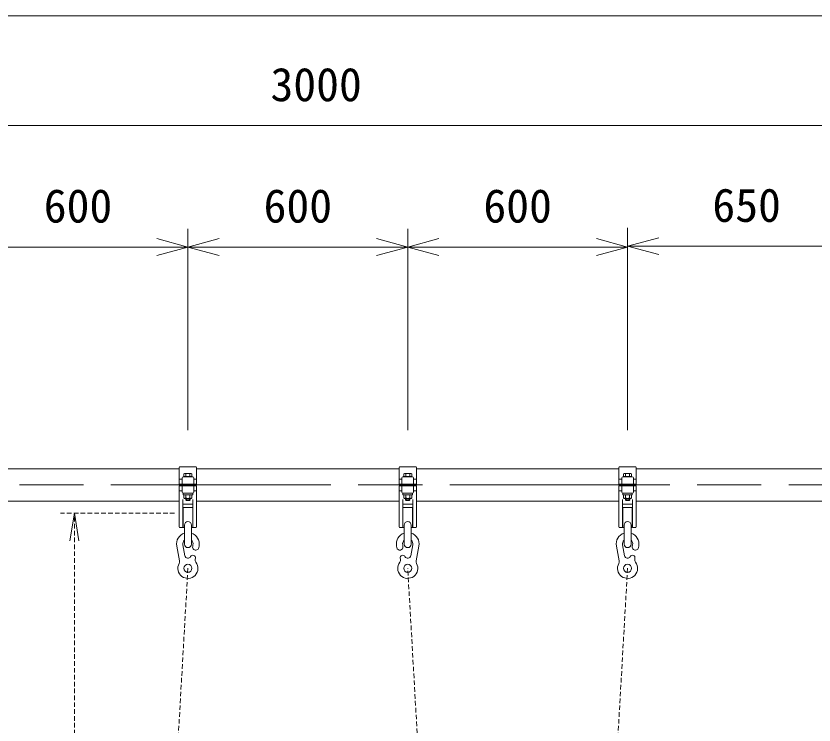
# Model space of a CAD drawing. Units: millimetres at full size, sheet at 1:50; details may follow other scales. Extents: x 750 to 20250, y 750 to 14100.
# Drawn here: x 3703 to 5881, y 5353 to 7290 of the extents above; entities that cross this region are included whole.
import ezdxf
from ezdxf.enums import TextEntityAlignment as Align

# ---------------------------------------------------------------- set-up
doc = ezdxf.new("R2010")
doc.units = ezdxf.units.MM
doc.header["$LTSCALE"] = 50
doc.linetypes.add('CHAIN', pattern=[18.5, 12, -1.5, 3.5, -1.5])
doc.linetypes.add('USER1', pattern=[0.375, 0.25, -0.125])
for name, color, linetype, lineweight in [('D-BMK', 2, 'CHAIN', 13), ('D-STR', 1, 'Continuous', 13), ('D-STR-DIM', 7, 'Continuous', 13), ('D-STR-HIDDEN', 1, 'Continuous', 25)]:
    doc.layers.add(name, color=color, linetype=linetype, lineweight=lineweight)
doc.styles.add('ＭＳ ゴシック', font='')
doc.styles.get('ＭＳ ゴシック').set_extended_font_data('MS Gothic')

# ---------------------------------------------------------------- blocks, each defined once
blk = doc.blocks.new('open_arrow')
at = {"color": 0, "linetype": 'Continuous', "lineweight": -2}
blk.add_lwpolyline([(7.5, 1.25), (0, 0), (7.5, -1.25)], dxfattribs=at)

msp = doc.modelspace()

# ---------------------------------------------------------------- linework, layer by layer
at = {"layer": 'D-BMK'}
msp.add_line((3036.95, 6008.39), (9006.91, 6008.39), dxfattribs=at)
at = {"layer": 'D-STR'}
for p, q in [((4148.43, 6010.94), (4148.43, 6056.44)), ((4150.43, 6058.44), (4193.43, 6058.44)), ((4195.43, 6056.44), (4195.43, 6010.94)), ((4748.43, 6056.44), (4748.43, 6010.94)), ((4793.43, 6058.44), (4750.43, 6058.44)), ((4795.43, 6010.94), (4795.43, 6056.44)), ((5348.43, 6010.94), (5348.43, 6056.44)), ((5350.43, 6058.44), (5393.43, 6058.44)), ((5395.43, 6056.44), (5395.43, 6010.94)), ((3595.43, 6052.94), (4148.43, 6052.94)), ((4160.98, 6038.82), (4162.93, 6039.94)), ((4160.98, 6031.94), (4160.98, 6038.82)), ((4162.93, 6039.94), (4180.93, 6039.94)), ((4166.44, 6038.82), (4166.44, 6031.94)), ((4177.41, 6031.94), (4177.41, 6038.82)), ((4180.93, 6039.94), (4182.88, 6038.82)), ((4182.88, 6038.82), (4182.88, 6031.94)), ((4195.43, 6052.94), (4748.43, 6052.94)), ((4762.93, 6039.94), (4760.98, 6038.82)), ((4760.98, 6038.82), (4760.98, 6031.94)), ((4780.93, 6039.94), (4762.93, 6039.94)), ((4766.44, 6031.94), (4766.44, 6038.82)), ((4777.41, 6038.82), (4777.41, 6031.94)), ((4782.88, 6038.82), (4780.93, 6039.94)), ((4782.88, 6031.94), (4782.88, 6038.82)), ((4795.43, 6052.94), (5348.43, 6052.94)), ((5360.98, 6038.82), (5362.93, 6039.94)), ((5360.98, 6031.94), (5360.98, 6038.82)), ((5362.93, 6039.94), (5380.93, 6039.94)), ((5366.44, 6038.82), (5366.44, 6031.94)), ((5377.41, 6031.94), (5377.41, 6038.82)), ((5380.93, 6039.94), (5382.88, 6038.82)), ((5382.88, 6038.82), (5382.88, 6031.94)), ((5395.43, 6052.94), (5956.93, 6052.94)), ((4155.93, 6023.94), (4148.43, 6023.94)), ((4155.93, 6010.94), (4155.93, 6027.94)), ((4184.93, 6030.94), (4158.93, 6030.94)), ((4159.88, 6031.94), (4183.98, 6031.94)), ((4159.88, 6031.94), (4159.88, 6030.94)), ((4183.98, 6031.94), (4183.98, 6030.94)), ((4187.93, 6010.94), (4187.93, 6027.94)), ((4187.93, 6023.94), (4195.43, 6023.94)), ((4755.93, 6023.94), (4748.43, 6023.94)), ((4755.93, 6010.94), (4755.93, 6027.94)), ((4758.93, 6030.94), (4784.93, 6030.94)), ((4759.88, 6031.94), (4759.88, 6030.94)), ((4783.98, 6031.94), (4759.88, 6031.94)), ((4783.98, 6031.94), (4783.98, 6030.94)), ((4787.93, 6010.94), (4787.93, 6027.94)), ((4787.93, 6023.94), (4795.43, 6023.94)), ((5355.93, 6023.94), (5348.43, 6023.94)), ((5355.93, 6010.94), (5355.93, 6027.94)), ((5384.93, 6030.94), (5358.93, 6030.94)), ((5359.88, 6031.94), (5383.98, 6031.94)), ((5359.88, 6031.94), (5359.88, 6030.94)), ((5383.98, 6031.94), (5383.98, 6030.94)), ((5387.93, 6010.94), (5387.93, 6027.94)), ((5387.93, 6023.94), (5395.43, 6023.94)), ((4195.43, 6010.94), (4148.43, 6010.94)), ((4148.43, 5893.84), (4148.43, 6005.84)), ((4148.43, 6005.84), (4195.43, 6005.84)), ((4155.93, 5992.84), (4148.43, 5992.84)), ((4155.93, 5988.84), (4155.93, 6005.84)), ((4165.93, 6010.94), (4165.93, 6005.84)), ((4177.93, 6005.84), (4177.93, 6010.94)), ((4187.93, 6005.84), (4187.93, 5988.84)), ((4187.93, 5992.84), (4195.43, 5992.84)), ((4195.43, 6005.84), (4195.43, 5893.84)), ((4748.43, 6010.94), (4795.43, 6010.94)), ((4748.43, 6005.84), (4748.43, 5893.84)), ((4795.43, 6005.84), (4748.43, 6005.84)), ((4755.93, 5992.84), (4748.43, 5992.84)), ((4755.93, 6005.84), (4755.93, 5988.84)), ((4765.93, 6005.84), (4765.93, 6010.94)), ((4777.93, 6010.94), (4777.93, 6005.84)), ((4787.93, 5988.84), (4787.93, 6005.84)), ((4787.93, 5992.84), (4795.43, 5992.84)), ((4795.43, 5893.84), (4795.43, 6005.84)), ((5395.43, 6010.94), (5348.43, 6010.94)), ((5348.43, 5893.84), (5348.43, 6005.84)), ((5348.43, 6005.84), (5395.43, 6005.84)), ((5355.93, 5992.84), (5348.43, 5992.84)), ((5355.93, 5988.84), (5355.93, 6005.84)), ((5365.93, 6010.94), (5365.93, 6005.84)), ((5377.93, 6005.84), (5377.93, 6010.94)), ((5387.93, 6005.84), (5387.93, 5988.84)), ((5387.93, 5992.84), (5395.43, 5992.84)), ((5395.43, 6005.84), (5395.43, 5893.84)), ((4158.43, 5968.72), (4158.43, 5893.84)), ((4184.93, 5985.84), (4158.93, 5985.84)), ((4158.93, 5985.34), (4159.43, 5985.84)), ((4158.93, 5985.34), (4158.93, 5982.34)), ((4158.93, 5982.34), (4159.43, 5981.84)), ((4159.43, 5981.84), (4184.43, 5981.84)), ((4160.98, 5981.84), (4160.98, 5972.97)), ((4160.98, 5972.97), (4162.93, 5971.84)), ((4162.93, 5971.84), (4180.93, 5971.84)), ((4165.93, 5967.94), (4165.93, 5971.84)), ((4166.44, 5972.97), (4166.44, 5981.84)), ((4167.93, 5965.94), (4167.93, 5971.84)), ((4175.93, 5971.84), (4175.93, 5965.94)), ((4177.41, 5981.84), (4177.41, 5972.97)), ((4177.93, 5971.84), (4177.93, 5967.94)), ((4180.93, 5971.84), (4182.88, 5972.97)), ((4182.88, 5972.97), (4182.88, 5981.84)), ((4184.93, 5985.34), (4184.43, 5985.84)), ((4184.43, 5981.84), (4184.93, 5982.34)), ((4184.93, 5985.34), (4184.93, 5982.34)), ((4185.43, 5893.84), (4185.43, 5968.72)), ((4758.43, 5893.84), (4758.43, 5968.72)), ((4758.93, 5985.84), (4784.93, 5985.84)), ((4758.93, 5985.34), (4759.43, 5985.84)), ((4758.93, 5985.34), (4758.93, 5982.34)), ((4759.43, 5981.84), (4758.93, 5982.34)), ((4784.43, 5981.84), (4759.43, 5981.84)), ((4760.98, 5972.97), (4760.98, 5981.84)), ((4762.93, 5971.84), (4760.98, 5972.97)), ((4780.93, 5971.84), (4762.93, 5971.84)), ((4765.93, 5971.84), (4765.93, 5967.94)), ((4766.44, 5981.84), (4766.44, 5972.97)), ((4767.93, 5971.84), (4767.93, 5965.94)), ((4775.93, 5965.94), (4775.93, 5971.84)), ((4777.41, 5972.97), (4777.41, 5981.84)), ((4777.93, 5967.94), (4777.93, 5971.84)), ((4782.88, 5972.97), (4780.93, 5971.84)), ((4782.88, 5981.84), (4782.88, 5972.97)), ((4784.93, 5985.34), (4784.43, 5985.84)), ((4784.93, 5982.34), (4784.43, 5981.84)), ((4784.93, 5985.34), (4784.93, 5982.34)), ((4785.43, 5968.72), (4785.43, 5893.84)), ((5358.43, 5968.72), (5358.43, 5893.84)), ((5384.93, 5985.84), (5358.93, 5985.84)), ((5358.93, 5985.34), (5359.43, 5985.84)), ((5358.93, 5985.34), (5358.93, 5982.34)), ((5358.93, 5982.34), (5359.43, 5981.84)), ((5359.43, 5981.84), (5384.43, 5981.84)), ((5360.98, 5981.84), (5360.98, 5972.97)), ((5360.98, 5972.97), (5362.93, 5971.84)), ((5362.93, 5971.84), (5380.93, 5971.84)), ((5365.93, 5967.94), (5365.93, 5971.84)), ((5366.44, 5972.97), (5366.44, 5981.84)), ((5367.93, 5965.94), (5367.93, 5971.84)), ((5375.93, 5971.84), (5375.93, 5965.94)), ((5377.41, 5981.84), (5377.41, 5972.97)), ((5377.93, 5971.84), (5377.93, 5967.94)), ((5380.93, 5971.84), (5382.88, 5972.97)), ((5382.88, 5972.97), (5382.88, 5981.84)), ((5384.93, 5985.34), (5384.43, 5985.84)), ((5384.43, 5981.84), (5384.93, 5982.34)), ((5384.93, 5985.34), (5384.93, 5982.34)), ((5385.43, 5893.84), (5385.43, 5968.72)), ((4148.43, 5963.84), (3595.43, 5963.84)), ((4185.43, 5955.84), (4158.43, 5955.84)), ((4158.93, 5892.34), (4158.93, 5947.34)), ((4158.93, 5947.34), (4184.93, 5947.34)), ((4167.93, 5965.94), (4165.93, 5967.94)), ((4177.93, 5967.94), (4165.93, 5967.94)), ((4175.93, 5965.94), (4167.93, 5965.94)), ((4177.93, 5967.94), (4175.93, 5965.94)), ((4184.93, 5947.34), (4184.93, 5892.34)), ((4748.43, 5963.84), (4195.43, 5963.84)), ((4758.43, 5955.84), (4785.43, 5955.84)), ((4758.93, 5947.34), (4758.93, 5892.34)), ((4784.93, 5947.34), (4758.93, 5947.34)), ((4765.93, 5967.94), (4767.93, 5965.94)), ((4765.93, 5967.94), (4777.93, 5967.94)), ((4767.93, 5965.94), (4775.93, 5965.94)), ((4775.93, 5965.94), (4777.93, 5967.94)), ((4784.93, 5892.34), (4784.93, 5947.34)), ((4795.43, 5963.84), (5348.43, 5963.84)), ((5385.43, 5955.84), (5358.43, 5955.84)), ((5358.93, 5892.34), (5358.93, 5947.34)), ((5358.93, 5947.34), (5384.93, 5947.34)), ((5367.93, 5965.94), (5365.93, 5967.94)), ((5377.93, 5967.94), (5365.93, 5967.94)), ((5375.93, 5965.94), (5367.93, 5965.94)), ((5377.93, 5967.94), (5375.93, 5965.94)), ((5384.93, 5947.34), (5384.93, 5892.34)), ((5956.93, 5963.84), (5395.43, 5963.84)), ((4156.43, 5891.84), (4150.43, 5891.84)), ((4162.43, 5892.34), (4158.93, 5892.34)), ((4162.43, 5898.85), (4162.43, 5846.84)), ((4181.43, 5846.84), (4181.43, 5898.85)), ((4184.93, 5892.34), (4181.43, 5892.34)), ((4193.43, 5891.84), (4187.43, 5891.84)), ((4750.43, 5891.84), (4756.43, 5891.84)), ((4758.93, 5892.34), (4762.43, 5892.34)), ((4762.43, 5846.84), (4762.43, 5898.85)), ((4781.43, 5898.85), (4781.43, 5846.84)), ((4781.43, 5892.34), (4784.93, 5892.34)), ((4787.43, 5891.84), (4793.43, 5891.84)), ((5356.43, 5891.84), (5350.43, 5891.84)), ((5362.43, 5892.34), (5358.93, 5892.34)), ((5362.43, 5898.85), (5362.43, 5846.84)), ((5381.43, 5846.84), (5381.43, 5898.85)), ((5384.93, 5892.34), (5381.43, 5892.34)), ((5393.43, 5891.84), (5387.43, 5891.84)), ((4148.95, 5800.81), (4141.44, 5841.74)), ((4163.58, 5815.3), (4158.16, 5844.81)), ((4184.92, 5840.56), (4185.7, 5844.81)), ((4201.64, 5837.48), (4202.42, 5841.74)), ((4742.22, 5837.48), (4741.44, 5841.74)), ((4758.94, 5840.56), (4758.16, 5844.81)), ((4780.28, 5815.3), (4785.7, 5844.81)), ((4794.9, 5800.81), (4802.42, 5841.74)), ((5348.95, 5800.81), (5341.44, 5841.74)), ((5363.58, 5815.3), (5358.16, 5844.81)), ((5384.92, 5840.56), (5385.7, 5844.81)), ((5401.64, 5837.48), (5402.42, 5841.74)), ((4191.72, 5805.64), (4192.22, 5808.34)), ((4752.14, 5805.64), (4751.64, 5808.34)), ((5391.72, 5805.64), (5392.22, 5808.34))]:
    msp.add_line(p, q, dxfattribs=at)
for centre in [(4171.93, 5780.84), (4771.93, 5780.84), (5371.93, 5780.84)]:
    msp.add_circle(centre, 11, dxfattribs=at)
for centre, radius, start, end in [((4150.43, 6056.44), 2, 90, 180), ((4193.43, 6056.44), 2, 0, 90), ((4750.43, 6056.44), 2, 90, 180), ((4793.43, 6056.44), 2, 0, 90), ((5350.43, 6056.44), 2, 90, 180), ((5393.43, 6056.44), 2, 0, 90), ((4162.94, 6033.94), 6, 54.32692, 90), ((4171.93, 6026.02), 13.92, 66.80152, 113.19848), ((4180.91, 6033.94), 6, 90, 125.67308), ((4762.94, 6033.94), 6, 54.32692, 90), ((4771.93, 6026.02), 13.92, 66.80152, 113.19848), ((4780.91, 6033.94), 6, 90, 125.67308), ((5362.94, 6033.94), 6, 54.32692, 90), ((5371.93, 6026.02), 13.92, 66.80152, 113.19848), ((5380.91, 6033.94), 6, 90, 125.67308), ((4158.93, 6027.94), 3, 90, 180), ((4184.93, 6027.94), 3, 0, 90), ((4758.93, 6027.94), 3, 90, 180), ((4784.93, 6027.94), 3, 0, 90), ((5358.93, 6027.94), 3, 90, 180), ((5384.93, 6027.94), 3, 0, 90), ((4158.93, 5988.84), 3, 180, 270), ((4162.94, 5977.84), 6, 270, 305.67308), ((4171.93, 5985.77), 13.92, 246.80152, 293.19848), ((4180.91, 5977.84), 6, 234.32692, 270), ((4184.93, 5988.84), 3, 270, 0), ((4758.93, 5988.84), 3, 180, 270), ((4762.94, 5977.84), 6, 270, 305.67308), ((4771.93, 5985.77), 13.92, 246.80152, 293.19848), ((4780.91, 5977.84), 6, 234.32692, 270), ((4784.93, 5988.84), 3, 270, 0), ((5358.93, 5988.84), 3, 180, 270), ((5362.94, 5977.84), 6, 270, 305.67308), ((5371.93, 5985.77), 13.92, 246.80152, 293.19848), ((5380.91, 5977.84), 6, 234.32692, 270), ((5384.93, 5988.84), 3, 270, 0), ((4171.93, 5898.85), 9.5, 0, 180), ((4771.93, 5898.85), 9.5, 0, 180), ((5371.93, 5898.85), 9.5, 0, 180), ((4150.43, 5893.84), 2, 180, 270), ((4156.43, 5893.84), 2, 270, 0), ((4187.43, 5893.84), 2, 180, 270), ((4193.43, 5893.84), 2, 270, 0), ((4750.43, 5893.84), 2, 180, 270), ((4756.43, 5893.84), 2, 270, 0), ((4787.43, 5893.84), 2, 180, 270), ((4793.43, 5893.84), 2, 270, 0), ((5350.43, 5893.84), 2, 180, 270), ((5356.43, 5893.84), 2, 270, 0), ((5387.43, 5893.84), 2, 180, 270), ((5393.43, 5893.84), 2, 270, 0), ((4171.93, 5847.34), 31, 107.84552, 190.40734), ((4171.93, 5847.34), 31, 349.59266, 72.15448), ((4771.93, 5847.34), 31, 107.84552, 190.40734), ((4771.93, 5847.34), 31, 349.59266, 72.15448), ((5371.93, 5847.34), 31, 107.84552, 190.40734), ((5371.93, 5847.34), 31, 349.59266, 72.15448), ((4171.93, 5847.34), 14, 132.73211, 190.40734), ((4171.93, 5846.84), 9.5, 180, 0), ((4171.93, 5847.34), 14, 349.59266, 47.26789), ((4193.28, 5839.02), 8.5, 169.59266, 349.59266), ((4750.58, 5839.02), 8.5, 190.40734, 10.40734), ((4771.93, 5847.34), 14, 132.73211, 190.40734), ((4771.93, 5846.84), 9.5, 180, 0), ((4771.93, 5847.34), 14, 349.59266, 47.26789), ((5371.93, 5847.34), 14, 132.73211, 190.40734), ((5371.93, 5846.84), 9.5, 180, 0), ((5371.93, 5847.34), 14, 349.59266, 47.26789), ((5393.28, 5839.02), 8.5, 169.59266, 349.59266), ((4185.46, 5809.58), 6.87, 349.59266, 151.83093), ((4758.39, 5809.58), 6.87, 28.16907, 190.40734), ((5385.46, 5809.58), 6.87, 349.59266, 151.83093), ((4171.93, 5780.84), 27.5, 151.03043, 37.80879), ((4139.12, 5799), 10, 331.03043, 10.40734), ((4171.93, 5816.83), 8.49, 190.40734, 331.83093), ((4201.55, 5803.83), 10, 169.59266, 217.80879), ((4771.93, 5780.84), 27.5, 142.19121, 28.96957), ((4742.3, 5803.83), 10, 322.19121, 10.40734), ((4771.93, 5816.83), 8.49, 208.16907, 349.59266), ((4804.74, 5799), 10, 169.59266, 208.96957), ((5371.93, 5780.84), 27.5, 151.03043, 37.80879), ((5339.12, 5799), 10, 331.03043, 10.40734), ((5371.93, 5816.83), 8.49, 190.40734, 331.83093), ((5401.55, 5803.83), 10, 169.59266, 217.80879)]:
    msp.add_arc(centre, radius, start, end, dxfattribs=at)
at = {"layer": 'D-STR-DIM'}
for p, q in [((3106.93, 7289.53), (8936.93, 7289.53)), ((5936.93, 6989.97), (3106.93, 6989.97)), ((5371.93, 6158.44), (5371.93, 6710.39)), ((4171.93, 6158.44), (4171.93, 6708.44)), ((4171.93, 6158.44), (4171.93, 6708.44)), ((4771.93, 6158.44), (4771.93, 6708.44)), ((4771.93, 6158.44), (4771.93, 6708.44)), ((5371.93, 6158.44), (5371.93, 6708.44)), ((4086.93, 6681.22), (4171.93, 6658.44)), ((4171.93, 6658.44), (4256.93, 6681.22)), ((4686.93, 6681.22), (4771.93, 6658.44)), ((4771.93, 6658.44), (4856.93, 6681.22)), ((5286.93, 6681.22), (5371.93, 6658.44)), ((5371.93, 6660.39), (5456.93, 6683.17)), ((3656.93, 6658.44), (4086.93, 6658.44)), ((4171.93, 6658.44), (4086.93, 6635.67)), ((4171.93, 6658.44), (4086.93, 6658.44)), ((4256.93, 6635.67), (4171.93, 6658.44)), ((4171.93, 6658.44), (4256.93, 6658.44)), ((4256.93, 6658.44), (4686.93, 6658.44)), ((4771.93, 6658.44), (4686.93, 6635.67)), ((4771.93, 6658.44), (4686.93, 6658.44)), ((4856.93, 6635.67), (4771.93, 6658.44)), ((4771.93, 6658.44), (4856.93, 6658.44)), ((4856.93, 6658.44), (5286.93, 6658.44)), ((5371.93, 6658.44), (5286.93, 6635.67)), ((5371.93, 6658.44), (5286.93, 6658.44)), ((5456.93, 6637.62), (5371.93, 6660.39)), ((5371.93, 6660.39), (5456.93, 6660.39)), ((5456.93, 6660.39), (5936.93, 6660.39))]:
    msp.add_line(p, q, dxfattribs=at)
at = {"layer": 'D-STR-HIDDEN', "color": 2, "linetype": 'USER1', "lineweight": 13}
for p, q in [((4135.43, 5931.28), (3824.59, 5931.28)), ((3862.09, 3508.39), (3862.09, 5931.28)), ((4171.93, 5780.84), (4064.93, 3908.39)), ((4878.93, 3908.39), (4771.93, 5780.84)), ((5371.93, 5780.84), (5264.93, 3908.39))]:
    msp.add_line(p, q, dxfattribs=at)

# ---------------------------------------------------------------- block references
at = {"layer": 'D-STR-HIDDEN', "color": 2, "lineweight": 13, "xscale": 10, "yscale": 10, "rotation": 270}
msp.add_blockref('open_arrow', (3862.09, 5931.28), dxfattribs=at)

# ---------------------------------------------------------------- texts
at = {"layer": 'D-STR-DIM', "style": 'ＭＳ ゴシック'}
for s, p in [('3000', (4521.93, 7102.47)), ('600', (3871.93, 6770.94)), ('600', (4471.93, 6770.94)), ('600', (5071.93, 6770.94)), ('650', (5696.93, 6772.89))]:
    msp.add_text(s, height=91.64, dxfattribs=at).set_placement(p, align=Align.MIDDLE_CENTER)

doc.saveas('drawing.dxf')
